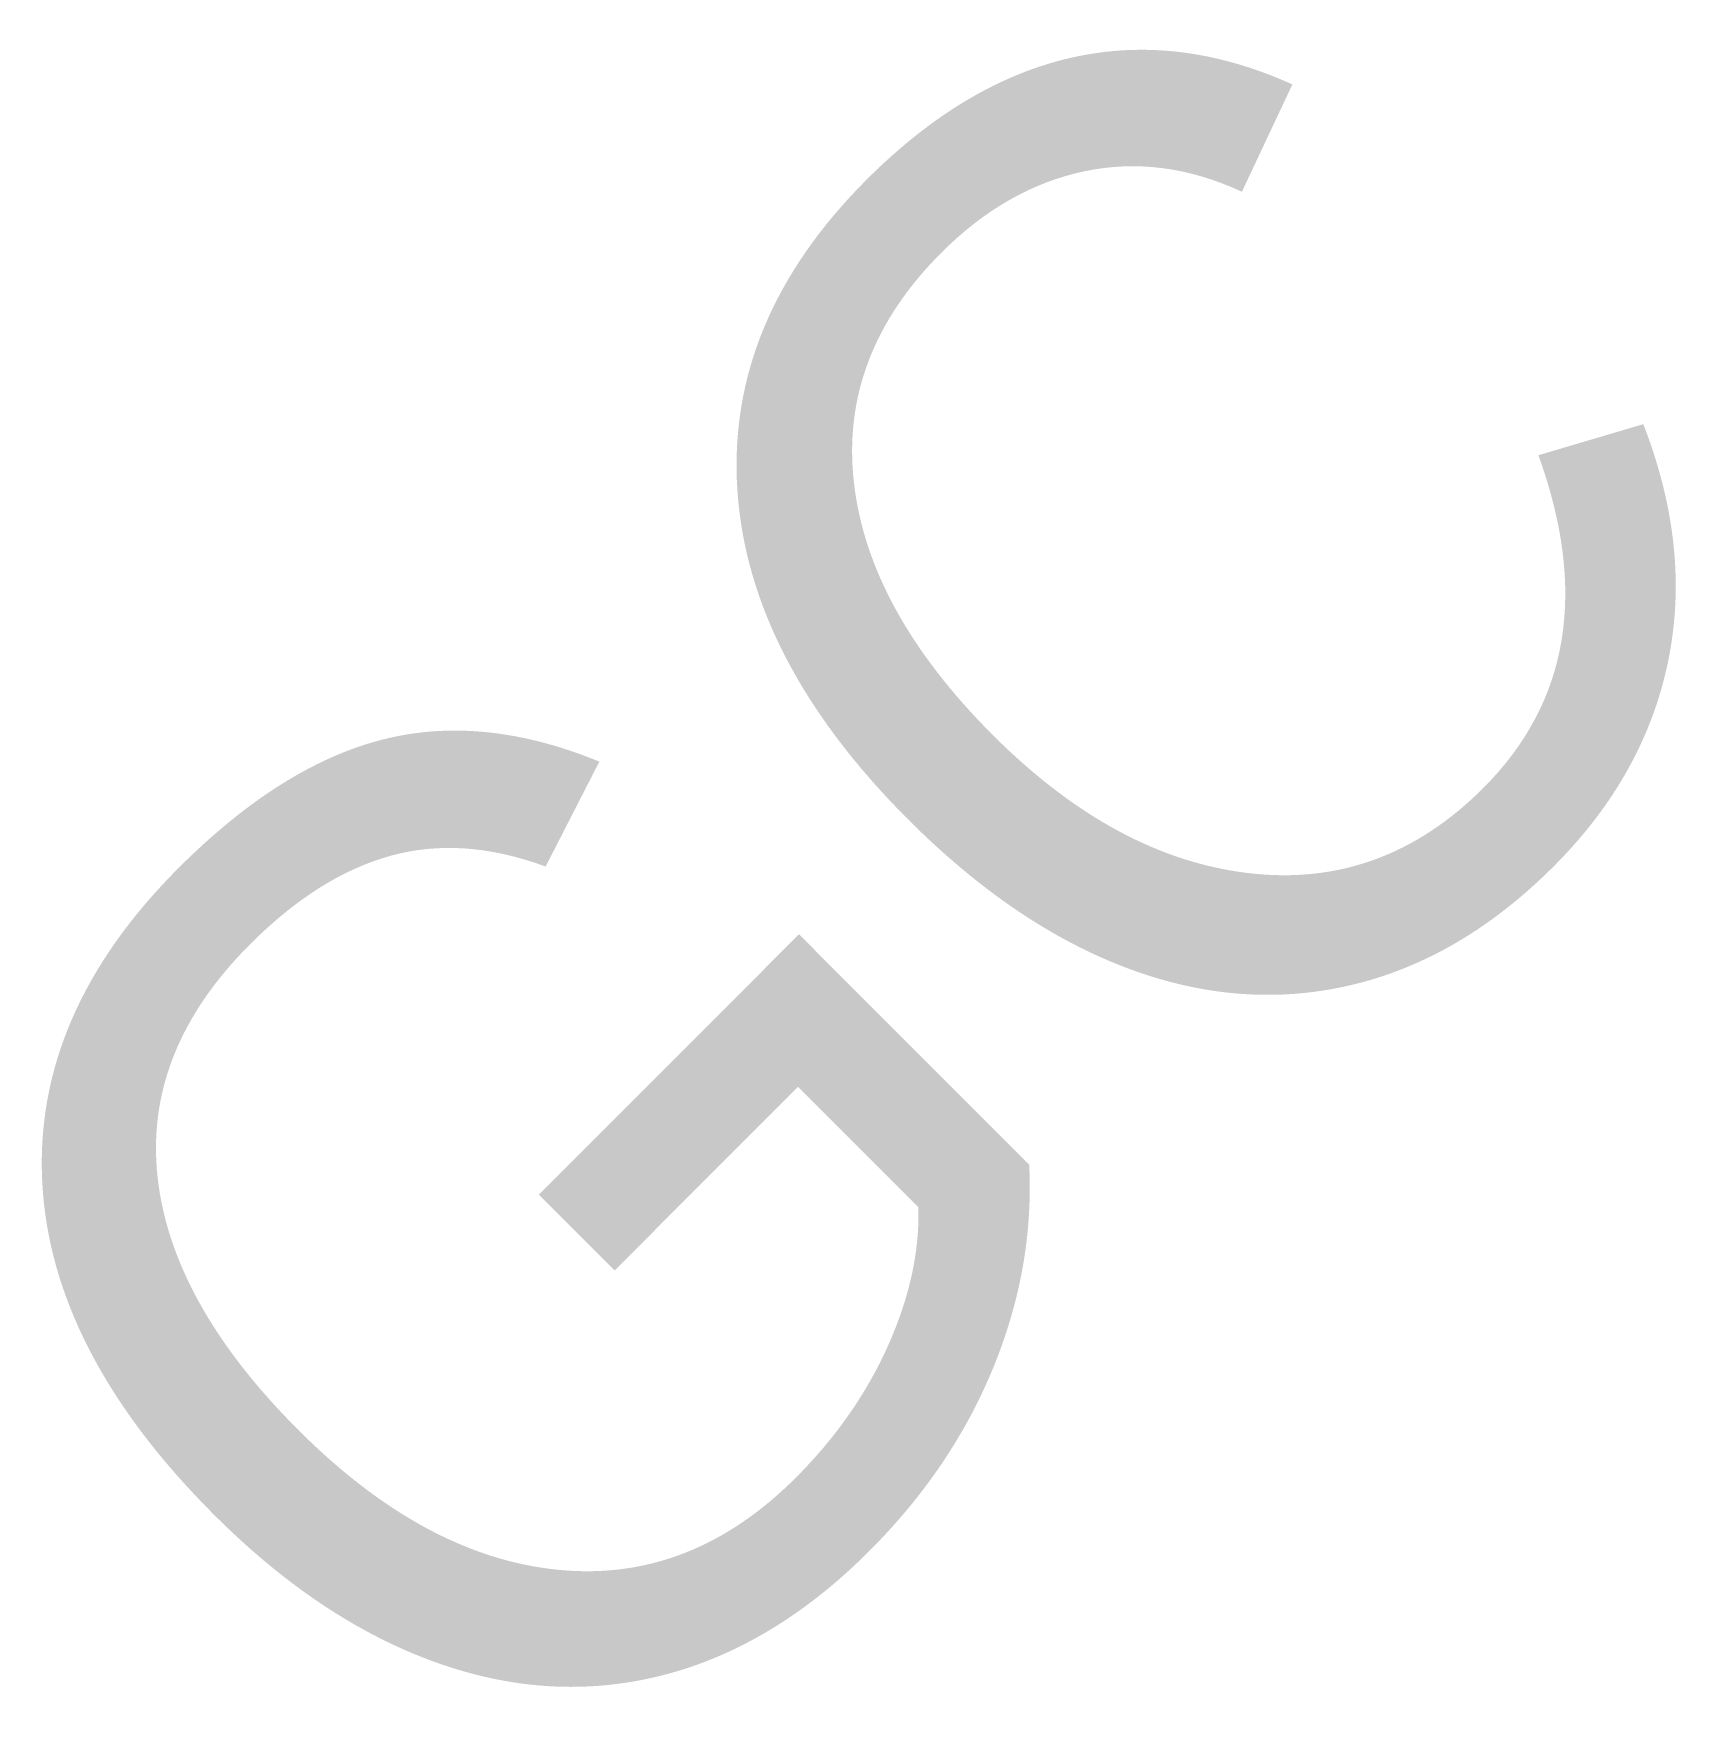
# Model space of a CAD drawing. Extents: x -0.544 to 0.071, y -0.783 to -0.163.
import ezdxf

# ---------------------------------------------------------------- set-up
doc = ezdxf.new("R2010")
doc.units = 0
doc.header["$MEASUREMENT"] = 0
doc.layers.add('CELL_CG_GASCONDUIT', color=7, linetype='Continuous')

msp = doc.modelspace()

# ---------------------------------------------------------------- texts
at = {"layer": 'CELL_CG_GASCONDUIT', "color": 7}
msp.add_text('GC', height=0.349998, rotation=45, dxfattribs=at).set_placement((-0.368819, -0.853998))

doc.saveas('drawing.dxf')
